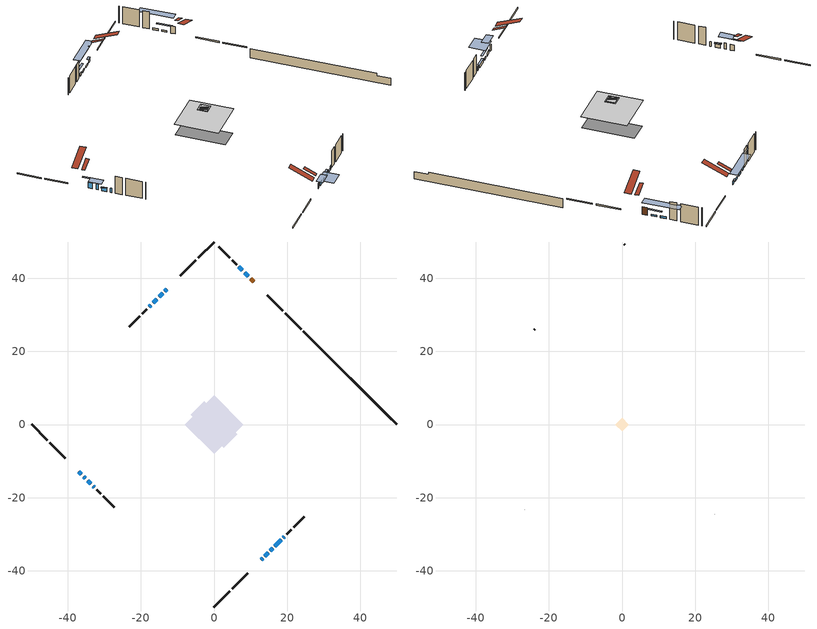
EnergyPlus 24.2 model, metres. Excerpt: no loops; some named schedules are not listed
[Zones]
conditioned space
 floor adiabatic (AdiabaticFloorConstruction): -7.93,0 0,7.93 7.93,0 0,-7.93 z3.21
 floor foundation (Slab1 construction): -6.36,2.64 -2.64,6.36 6.36,-2.64 2.64,-6.36 z-1.8
 wall outside (RimJoist1 construction): 0,-49.88 4.34,-45.54 / -49.88,0 -45.54,-4.34 / 0,49.88 -4.34,45.54 / 23.79,26.09 19.45,30.43 z0.77:1.07
 wall outside (RimJoist2 construction): 5,-44.88 9.19,-40.69 / -44.88,-5 -40.69,-9.19 / -5,44.88 -9.19,40.69 / 18.79,31.09 14.6,35.28 z0.77:1.07
 wall outside (AdiabaticWallConstruction 1): 10.87,39.01 10,39.87 z0.77:2.8
 wall outside (AdiabaticWallConstruction): 9.35,40.53 8.43,41.45 z0.77:1.25; -12.92,36.96 -13.4,36.48 / -17.28,32.6 -17.76,32.12 z0.77:1.69; 12.92,-36.96 13.26,-36.62 / -36.96,-12.92 -36.24,-13.64 z0.77:2.37; 13.91,-35.96 14.78,-35.1 z0.77:1.76; -35.59,-14.29 -35.19,-14.69 z0.77:2.4; 7.78,42.1 6.82,43.05 / -14.06,35.82 -15.01,34.87 / -15.67,34.21 -16.62,33.26 z0.77:1.3; 15.43,-34.45 15.99,-33.89 / 16.65,-33.23 18.31,-31.56 z0.77:1.38; -34.54,-15.34 -33.67,-16.21 z0.77:1.66; -33.02,-16.86 -32.74,-17.14 / 18.97,-30.91 19.25,-30.63 z0.77:1.99
 wall outside (Wall1 construction): 19.9,-29.97 21.1,-28.78 / -32.08,-17.79 -30.89,-18.99 / -18.42,31.46 -19.61,30.27 / 6.17,43.71 4.97,44.9 z0.77:5.65
 wall outside (Wall2 construction): 21.75,-28.13 24.71,-25.17 / -30.23,-19.64 -27.28,-22.6 / -20.27,29.61 -23.23,26.65 / 4.32,45.56 1.36,48.52 z0.77:5.65
 wall foundation (FoundationWall1 construction): 24.45,25.43,-1.8 24.45,25.43,0.77 47.33,2.54,0.77 47.33,2.54,0.17 49.88,0,0.17 49.88,0,-1.8
 window (WindowConstruction): 9.35,40.53 8.43,41.45 z0.77:1.25
 window (WindowConstruction 5): -12.92,36.96 -13.4,36.48 z0.77:1.68
 window (WindowConstruction 6): 12.92,-36.96 13.26,-36.62 z0.77:2.37
 window (WindowConstruction 7): 13.91,-35.96 14.78,-35.1 z0.77:1.76
 window (WindowConstruction 8): -36.96,-12.92 -36.24,-13.63 z0.77:2.37
 window (WindowConstruction 9): -35.59,-14.29 -35.19,-14.69 z0.77:2.39
 window (WindowConstruction 12): 7.78,42.1 6.82,43.05 z0.77:1.3
 window (WindowConstruction 13): -14.06,35.82 -15.01,34.87 z0.77:1.3
 window (WindowConstruction 14): -15.67,34.21 -16.62,33.26 z0.77:1.3
 window (WindowConstruction 1): 15.43,-34.44 15.99,-33.89 z0.77:1.38
 window (WindowConstruction 2): 16.65,-33.23 18.31,-31.56 z0.77:1.38
 window (WindowConstruction 3): -34.54,-15.34 -33.67,-16.2 z0.77:1.66
 window (WindowConstruction 10): -33.02,-16.86 -32.74,-17.14 z0.77:1.99
 window (WindowConstruction 11): 18.97,-30.91 19.25,-30.63 z0.77:1.99
 window (WindowConstruction 4): -17.28,32.6 -17.76,32.12 z0.77:1.68
 door (Door): 10.87,39.01 10.01,39.87 z0.77:2.8
 ceiling adiabatic (AdiabaticFloorConstruction): 0,-7.93 7.93,0 0,7.93 -7.93,0 z3.21
 roof outside (Roof1 construction): 11,-38.88,5.65 6.76,-34.64,8.15 5.61,-35.78,8.15 9.85,-40.03,5.65; -38.88,-11,5.65 -34.64,-6.76,8.15 -35.78,-5.61,8.15 -40.03,-9.85,5.65; -11,38.88,5.65 -6.76,34.64,8.15 -5.61,35.78,8.15 -9.85,40.03,5.65; 12.79,37.09,5.65 8.55,32.84,8.15 9.7,31.7,8.15 13.94,35.94,5.65
attic - vented
 floor to conditioned space (Floor1 construction Reversed): -1.46,0 0,1.46 1.46,0 0,-1.46 z5.65
 floor to conditioned space (Floor2 construction Reversed): -1.8,0 0,1.8 1.8,0 0,-1.8 z5.65
 wall outside (Wall3 construction): 25.37,-24.51 25.41,-24.46 / -26.62,-23.26 -26.57,-23.3 / -23.88,26 -23.93,25.95 / 0.7,49.17 0.66,49.22 z0.77:5.65
 roof outside (Roof2 construction): 12.26,-37.62,5.65 10.03,-35.39,6.96 9.43,-35.99,6.96 11.66,-38.22,5.65; -37.62,-12.26,5.65 -35.39,-10.03,6.96 -35.99,-9.43,6.96 -38.22,-11.66,5.65; -12.26,37.62,5.65 -10.03,35.39,6.96 -9.43,35.99,6.96 -11.66,38.22,5.65; 11.53,38.35,5.65 9.3,36.12,6.96 9.9,35.52,6.96 12.13,37.75,5.65
shading: 7.44,42.44 10.35,39.53 10.64,39.82 7.73,42.73 z2.66; -13.54,36.33 -12.77,37.1 -13.07,37.39 -13.83,36.62 z1.89; 14.25,-35.62 11.92,-37.96 13.11,-39.15 15.44,-36.81 z3.78; 15.77,-34.1 12.92,-36.96 15.72,-39.76 18.57,-36.9 z3.17; -35.25,-14.63 -37.96,-11.92 -38.25,-12.21 -35.54,-14.92 z3.78; -34.19,-15.68 -36.58,-13.29 -37.88,-14.59 -35.49,-16.98 z3.81; 4.1,45.78 10.5,39.38 11.79,40.67 5.4,47.07 z5.15; -17.73,32.15 -11.34,38.54 -12.63,39.83 -19.03,33.44 z5.15; -19.34,30.54 -12.95,36.93 -13.24,37.22 -19.63,30.83 z5.15; 16.99,-32.89 14.44,-35.44 14.73,-35.73 17.28,-33.18 z2.79; 18.46,-31.42 16.5,-33.37 16.79,-33.67 18.75,-31.71 z1.58; -33.53,-16.35 -34.68,-15.2 -34.97,-15.49 -33.82,-16.64 z1.86; -18.76,31.12 -16.28,33.6 -16.57,33.89 -19.05,31.41 z3.1
[Building]
Building 1: Terrain=Suburbs
[Site:Location]
Quebec Intl AP_QC: Latitude {deg}=46.8; Longitude {deg}=-71.38; Time Zone {hr}=-5; Elevation {m}=74; Keep Site Location Information=Yes
[Site:GroundTemperature:Shallow]
0.0108218, -2.24938, -2.43038, -1.3578, 2.94801, 7.23376, 10.9493, 13.303, 13.5029, 11.5886, 7.96783, 3.81355
[Site:WaterMainsTemperature]
Calculation Method=Schedule; Temperature Schedule=mains temperature schedule
[Material] Roughness=Rough; Thermal Absorptance=0.9
Name | Thickness {m} | Conductivity {W/m-K} | Density {kg/m3} | Specific Heat {J/kg-K} | Solar Absorptance | Visible Absorptance
asphalt or fiberglass shingles | 0.00635 | 0.162714 | 1121.4 | 1465.45 | 0.4 | 0.4
ceiling loosefill ins | 0.0846667 | 0.0480833 | 16.02 | 1046.75 | 0.7 | 0.7
ceiling stud and cavity | 0.1397 | 0.0953572 | 65.682 | 1177.47 | 0.7 | 0.7
ceiling stud and cavity 1 | 0.1397 | 0.0934478 | 65.682 | 1177.47 | 0.7 | 0.7
concrete 4.0 in. | 0.1016 | 1.803125 | 2242.8 | 837.4 | 0.7 | 0.7
concrete 8.0 in. | 0.2032 | 1.803125 | 2242.8 | 837.4 | 0.7 | 0.7
door material | 0.04445 | 0.053851 | 512.64 | 1214.23 | 0.7 | 0.7
exterior vertical ins | 0.0477883 | 0.029427 | 32.04 | 1214.23 | 0.7 | 0.7
floor covering | 0.0127 | 0.0433444 | 54.468 | 1339.84 | 0.6 | 0.6
floor rigid ins; wall rigid ins | 0.512978 | 0.029427 | 32.04 | 1214.23 | 0.7 | 0.7
floor stud and cavity | 0.1397 | 1.75129 | 37.0049 | 1207.88 | 0.7 | 0.7
furniture material conditioned space 1 | 0.1524 | 0.115458 | 640.8 | 1214.23 | 0.6 | 0.6
gypsum board | 0.0127 | 0.160291 | 801 | 837.4 | 0.6 | 0.6
gypsum board 1 | 0.0127 | 0.160291 | 801 | 837.4 | 0.7 | 0.7
osb sheathing 0.5 in. | 0.0127 | 0.115458 | 512.64 | 1214.23 | 0.7 | 0.7
osb sheathing 0.75 in. | 0.01905 | 0.115458 | 512.64 | 1214.23 | 0.7 | 0.7
osb sheathing 2.0 in. | 0.0508 | 0.115458 | 512.64 | 1214.23 | 0.7 | 0.7
rim joist rigid ins | 0.051816 | 0.029427 | 32.04 | 1214.23 | 0.7 | 0.7
rim joist stud and cavity | 0.0508 | 0.0292424 | 125.044 | 1163.47 | 0.6 | 0.6
rim joist stud and cavity 1 | 0.0508 | 0.0633259 | 125.044 | 1163.47 | 0.6 | 0.6
roof rigid ins | 0.103632 | 0.029427 | 32.04 | 1214.23 | 0.7 | 0.7
roof stud and cavity | 0.2032 | 0.298579 | 78.34581 | 1123.46 | 0.7 | 0.7
wall stud and cavity | 0.1397 | 0.0896479 | 139.0536 | 1170.24 | 0.7 | 0.7
wall stud and cavity 1 | 0.1397 | 0.0843128 | 139.0536 | 1170.24 | 0.7 | 0.7
wall stud and cavity 2 | 0.0889 | 6.1454 | 50.32683 | 1063.81 | 0.6 | 0.6
wall stud and cavity 3 | 0.0889 | 0.380278 | 52.3479 | 1209.89 | 0.7 | 0.7
wall stud and cavity 4 | 0.0889 | 0.391764 | 83.0341 | 1211.67 | 0.7 | 0.7
wood siding | 0.0254 | 0.102417 | 544.68 | 1172.36 | 0.4 | 0.4
wood siding 1 | 0.00254 | 0.102417 | 544.68 | 1172.36 | 0.4 | 0.4
wood siding 2; wood siding 3; wood siding 4 | 0.0254 | 0.102417 | 544.68 | 1172.36 | 0.7 | 0.7
[WindowMaterial:SimpleGlazingSystem]
Name | U-Factor {W/m2-K} | Solar Heat Gain Coefficient
WindowMaterial | 3.01275 | 0.49
WindowMaterial 1 | 3.00196 | 0.49
WindowMaterial 10 | 3.02297 | 0.48
WindowMaterial 2 | 2.95426 | 0.57
WindowMaterial 3 | 2.98606 | 0.52
WindowMaterial 4 | 3.00934 | 0.5
WindowMaterial 5 | 2.946882 | 0.58
WindowMaterial 6 | 2.93382 | 0.6
WindowMaterial 7 | 2.989467 | 0.53
WindowMaterial 8 | 2.992306 | 0.59
WindowMaterial 9 | 3.04568 | 0.44
[Construction]
AdiabaticFloorConstruction: floor stud and cavity, floor rigid ins, osb sheathing 0.75 in., floor covering
AdiabaticWallConstruction: wood siding 3, wall rigid ins, wall stud and cavity 3, gypsum board
AdiabaticWallConstruction 1: wood siding 4, wall rigid ins, wall stud and cavity 3, gypsum board
Door: door material
Floor1 construction Reversed: gypsum board, ceiling stud and cavity, ceiling loosefill ins
Floor2 construction Reversed: gypsum board, ceiling stud and cavity 1, ceiling loosefill ins
FoundationWall1 construction: concrete 8.0 in., gypsum board 1
furniture construction conditioned space 1: furniture material conditioned space 1
PartitionWallConstruction: gypsum board, wall stud and cavity 4, gypsum board
RimJoist1 construction: wood siding 2, osb sheathing 2.0 in., rim joist stud and cavity
RimJoist2 construction: wood siding 2, rim joist rigid ins, osb sheathing 2.0 in., rim joist stud and cavity 1
Roof1 construction: asphalt or fiberglass shingles, roof rigid ins, osb sheathing 0.75 in., roof stud and cavity, gypsum board
Roof2 construction: asphalt or fiberglass shingles
Slab1 construction: concrete 4.0 in.
Wall1 construction: wood siding, osb sheathing 0.5 in., wall stud and cavity, gypsum board
Wall2 construction: wood siding, osb sheathing 0.5 in., wall stud and cavity 1, gypsum board
Wall3 construction: wood siding 1, wall stud and cavity 2
WindowConstruction: WindowMaterial
WindowConstruction 1; WindowConstruction 2: WindowMaterial 1
WindowConstruction 10: WindowMaterial 8
WindowConstruction 11: WindowMaterial 9
WindowConstruction 12; WindowConstruction 13; WindowConstruction 14: WindowMaterial 10
WindowConstruction 3: WindowMaterial 2
WindowConstruction 4; WindowConstruction 5: WindowMaterial 3
WindowConstruction 6: WindowMaterial 4
WindowConstruction 7: WindowMaterial 5
WindowConstruction 8: WindowMaterial 6
WindowConstruction 9: WindowMaterial 7
[Zone] Multiplier=1; Part of Total Floor Area=Yes
Name | Volume {m3}
attic - vented | 2.26568
conditioned space | 413.1
[Space]
Name | Zone | Volume {m3}
attic - vented 1 | attic - vented | 2.26568
conditioned space 1 | conditioned space | 413.1
[ZoneInfiltration:EffectiveLeakageArea]
infil attic - vented 1: Zone or Space=attic - vented 1; Schedule=Always On Discrete; Effective Air Leakage Area {cm2}=397.661; Stack Coefficient=0.00043048; Wind Coefficient=1.40183e-05
[ZoneMixing]
whole house fan mix: Zone or Space=attic - vented; Schedule=Always On Continuous; Design Flow Rate Calculation Method=Flow/Zone; Design Flow Rate {m3/s}=0; Source Zone or Space=conditioned space
[SurfaceProperty:ExposedFoundationPerimeter]
Slab1: Exposed Perimeter Calculation Method=TotalExposedPerimeter; Total Exposed Perimeter {m}=35.967
[InternalMass] Zone or ZoneList=conditioned space; Space or SpaceList=conditioned space 1
Name | Construction | Surface Area {m2}
furniture mass conditioned space 1 | furniture construction conditioned space 1 | 77.0802
partition wall mass | PartitionWallConstruction | 192.7
[Lights]
interior lighting: Zone or ZoneList or Space or SpaceList=conditioned space 1; Schedule=interior lighting schedule; Design Level Calculation Method=LightingLevel; Lighting Level {W}=343.2; Return Air Fraction=0; Fraction Radiant=0.6; Fraction Visible=0.2; Fraction Replaceable=1
[People]
occupants: Zone or ZoneList or Space or SpaceList=conditioned space 1; Number of People Schedule=occupants schedule; Number of People Calculation Method=People; Number of People=3; Fraction Radiant=0.314171; Sensible Heat Fraction=0.56303; Activity Level Schedule=occupants activity schedule; Carbon Dioxide Generation Rate {m3/s-W}=0; Enable ASHRAE 55 Comfort Warnings=No; Mean Radiant Temperature Calculation Type=EnclosureAveraged
[ElectricEquipment] Zone or ZoneList or Space or SpaceList=conditioned space 1; Design Level Calculation Method=EquipmentLevel
Name | Schedule | Design Level {W} | Fraction Latent | Fraction Radiant | Fraction Lost
clothes dryer | clothes dryer schedule | 140.772 | 0.015 | 0.081 | 0.85
clothes washer | clothes washer schedule | 32.1985 | 0.03 | 0.162 | 0.7
cooking range | cooking range schedule | 215.147 | 0.08 | 0.432 | 0.2
dishwasher | dishwasher schedule | 66.8632 | 0.3 | 0.18 | 0.4
fridge | fridge schedule | 72.9452 | 0 | 0.6 | 0
mech vent house fan | mech vent house fan schedule | 0 | 0 | 0 | 1
mech vent house fan cfis | mech vent house fan cfis schedule | 0 | 0 | 0 | 0
mech vent range fan 0 | mech vent range fan 0 schedule | 57 | 0 | 0 | 1
misc plug loads | misc plug loads schedule | 494.7 | 0.045 | 0.513 | 0.1
whole house fan | Always On Discrete | 0 | 0 | 0 | 1
[OtherEquipment] Zone or ZoneList or Space or SpaceList=conditioned space 1; Design Level Calculation Method=EquipmentLevel
Name | Fuel Type | Schedule | Design Level {W} | Fraction Latent | Fraction Radiant | Fraction Lost
clothes dryer 1 | Electricity | clothes dryer schedule | 0 | 0.015 | 0.081 | 0.85
cooking range 1 | Electricity | cooking range schedule | 0 | 0.08 | 0.432 | 0.2
general water use latent | None | general water use schedule | 62.594 | 1 | 0 | 0
general water use sensible | None | general water use schedule | -61.6891 | 0 | 0.6 | 0
mech vent house fan latent load | None | Always On Discrete | 0 | 1 | 0 | 0
mech vent house fan sensible load | None | Always On Discrete | 0 | 0 | 0 | 0
water heater energy adjustment1 | Electricity | Always On Discrete | 0.01 | 0 | 0 | 1
[ZoneInfiltration:DesignFlowRate] Zone or ZoneList or Space or SpaceList=conditioned space 1; Schedule=Always On Discrete; Design Flow Rate Calculation Method=Flow/Zone; Design Flow Rate {m3/s}=0
infil flow; natural vent flow; whole house fan flow
[ZoneControl:Thermostat]
conditioned space Thermostat: Zone or ZoneList=conditioned space; Control Type Schedule=conditioned space Thermostat Schedule; Control 1=conditioned space temperature setpoint; Temperature Difference Between Cutout And Setpoint {deltaC}=0
[ThermostatSetpoint:DualSetpoint]
conditioned space temperature setpoint: Heating Setpoint Temperature Schedule=heating setpoint; Cooling Setpoint Temperature Schedule=cooling setpoint
[Zone equipment]
conditioned space: electric baseboard
[Foundation:Kiva]
Foundation Kiva 1: Initial Indoor Air Temperature {C}=18; Wall Height Above Grade {m}=0.770016; Wall Depth Below Slab {m}=0.2032; Custom Block Material Name 1=exterior vertical ins; Custom Block Depth 1 {m}=2.57001; Custom Block X Position 1 {m}=0.2159; Custom Block Z Position 1 {m}=0
[Foundation:Kiva:Settings]
Soil Conductivity {W/m-K}=0.849921; Soil Density {kg/m3}=1842.3; Soil Specific Heat {J/kg-K}=418.7; Ground Solar Absorptivity=0.9; Ground Thermal Absorptivity=0.9; Ground Surface Roughness {m}=0.03; Far-Field Width {m}=40; Deep-Ground Boundary Condition=ZeroFlux; Deep-Ground Depth {m}=40; Minimum Cell Dimension {m}=0.2; Maximum Cell Growth Coefficient=3; Simulation Timestep=Timestep
[Exterior:Lights]
exterior lighting: Schedule=exterior lighting schedule; Design Level {W}=75.6
[EnergyManagementSystem:Sensor] Output:Variable or Output:Meter Index Key=conditioned space
Name | Output:Variable or Output:Meter
conditioned_space_clg_unmet_s | Zone Cooling Setpoint Not Met Time
conditioned_space_htg_unmet_s | Zone Heating Setpoint Not Met Time
fridge_tin_s; tin_s; tin_s_1 | Zone Mean Air Temperature
tout_s | Zone Outdoor Air Drybulb Temperature
win_s | Zone Air Humidity Ratio
[Schedule:Constant]
Name | Hourly Value
Always On Continuous; mech vent house fan schedule; mech vent house fan cfis schedule; Always On Discrete | 1
occupants activity schedule | 117.228
fridge schedule | 0
[Schedule:Week:Daily]
interior lighting schedule Week Rule - Jan1-Jan27: interior lighting schedule day, interior lighting schedule day, interior lighting schedule day, interior lighting schedule day, interior lighting schedule day, interior lighting schedule day, interior lighting schedule day, interior lighting schedule default day, interior lighting schedule default day, interior lighting schedule default day, interior lighting schedule default day, interior lighting schedule default day
interior lighting schedule Week Rule - Jan28-Feb3: interior lighting schedule day, interior lighting schedule day, interior lighting schedule day, interior lighting schedule day, interior lighting schedule day 1, interior lighting schedule day 1, interior lighting schedule day 1, interior lighting schedule default day, interior lighting schedule default day, interior lighting schedule default day, interior lighting schedule default day, interior lighting schedule default day
interior lighting schedule Week Rule - Feb4-Feb24: interior lighting schedule day 1, interior lighting schedule day 1, interior lighting schedule day 1, interior lighting schedule day 1, interior lighting schedule day 1, interior lighting schedule day 1, interior lighting schedule day 1, interior lighting schedule default day, interior lighting schedule default day, interior lighting schedule default day, interior lighting schedule default day, interior lighting schedule default day
interior lighting schedule Week Rule - Feb25-Mar3: interior lighting schedule day 1, interior lighting schedule day 1, interior lighting schedule day 1, interior lighting schedule day 1, interior lighting schedule day 2, interior lighting schedule day 2, interior lighting schedule day 2, interior lighting schedule default day, interior lighting schedule default day, interior lighting schedule default day, interior lighting schedule default day, interior lighting schedule default day
interior lighting schedule Week Rule - Mar4-Mar31: interior lighting schedule day 2, interior lighting schedule day 2, interior lighting schedule day 2, interior lighting schedule day 2, interior lighting schedule day 2, interior lighting schedule day 2, interior lighting schedule day 2, interior lighting schedule default day, interior lighting schedule default day, interior lighting schedule default day, interior lighting schedule default day, interior lighting schedule default day
interior lighting schedule Week Rule - Apr1-Apr28: interior lighting schedule day 3, interior lighting schedule day 3, interior lighting schedule day 3, interior lighting schedule day 3, interior lighting schedule day 3, interior lighting schedule day 3, interior lighting schedule day 3, interior lighting schedule default day, interior lighting schedule default day, interior lighting schedule default day, interior lighting schedule default day, interior lighting schedule default day
interior lighting schedule Week Rule - Apr29-May5: interior lighting schedule day 3, interior lighting schedule day 3, interior lighting schedule day 4, interior lighting schedule day 4, interior lighting schedule day 4, interior lighting schedule day 4, interior lighting schedule day 4, interior lighting schedule default day, interior lighting schedule default day, interior lighting schedule default day, interior lighting schedule default day, interior lighting schedule default day
interior lighting schedule Week Rule - May6-May26: interior lighting schedule day 4, interior lighting schedule day 4, interior lighting schedule day 4, interior lighting schedule day 4, interior lighting schedule day 4, interior lighting schedule day 4, interior lighting schedule day 4, interior lighting schedule default day, interior lighting schedule default day, interior lighting schedule default day, interior lighting schedule default day, interior lighting schedule default day
interior lighting schedule Week Rule - May27-Jun2: interior lighting schedule day 4, interior lighting schedule day 4, interior lighting schedule day 4, interior lighting schedule day 4, interior lighting schedule day 4, interior lighting schedule day 5, interior lighting schedule day 5, interior lighting schedule default day, interior lighting schedule default day, interior lighting schedule default day, interior lighting schedule default day, interior lighting schedule default day
interior lighting schedule Week Rule - Jun3-Jun30: interior lighting schedule day 5, interior lighting schedule day 5, interior lighting schedule day 5, interior lighting schedule day 5, interior lighting schedule day 5, interior lighting schedule day 5, interior lighting schedule day 5, interior lighting schedule default day, interior lighting schedule default day, interior lighting schedule default day, interior lighting schedule default day, interior lighting schedule default day
interior lighting schedule Week Rule - Jul1-Jul28: interior lighting schedule day 6, interior lighting schedule day 6, interior lighting schedule day 6, interior lighting schedule day 6, interior lighting schedule day 6, interior lighting schedule day 6, interior lighting schedule day 6, interior lighting schedule default day, interior lighting schedule default day, interior lighting schedule default day, interior lighting schedule default day, interior lighting schedule default day
interior lighting schedule Week Rule - Jul29-Aug4: interior lighting schedule day 6, interior lighting schedule day 6, interior lighting schedule day 6, interior lighting schedule day 7, interior lighting schedule day 7, interior lighting schedule day 7, interior lighting schedule day 7, interior lighting schedule default day, interior lighting schedule default day, interior lighting schedule default day, interior lighting schedule default day, interior lighting schedule default day
interior lighting schedule Week Rule - Aug5-Aug25: interior lighting schedule day 7, interior lighting schedule day 7, interior lighting schedule day 7, interior lighting schedule day 7, interior lighting schedule day 7, interior lighting schedule day 7, interior lighting schedule day 7, interior lighting schedule default day, interior lighting schedule default day, interior lighting schedule default day, interior lighting schedule default day, interior lighting schedule default day
interior lighting schedule Week Rule - Aug26-Sep1: interior lighting schedule day 7, interior lighting schedule day 7, interior lighting schedule day 7, interior lighting schedule day 7, interior lighting schedule day 7, interior lighting schedule day 7, interior lighting schedule day 8, interior lighting schedule default day, interior lighting schedule default day, interior lighting schedule default day, interior lighting schedule default day, interior lighting schedule default day
interior lighting schedule Week Rule - Sep2-Sep29: interior lighting schedule day 8, interior lighting schedule day 8, interior lighting schedule day 8, interior lighting schedule day 8, interior lighting schedule day 8, interior lighting schedule day 8, interior lighting schedule day 8, interior lighting schedule default day, interior lighting schedule default day, interior lighting schedule default day, interior lighting schedule default day, interior lighting schedule default day
interior lighting schedule Week Rule - Sep30-Oct6: interior lighting schedule day 8, interior lighting schedule day 9, interior lighting schedule day 9, interior lighting schedule day 9, interior lighting schedule day 9, interior lighting schedule day 9, interior lighting schedule day 9, interior lighting schedule default day, interior lighting schedule default day, interior lighting schedule default day, interior lighting schedule default day, interior lighting schedule default day
interior lighting schedule Week Rule - Oct7-Oct27: interior lighting schedule day 9, interior lighting schedule day 9, interior lighting schedule day 9, interior lighting schedule day 9, interior lighting schedule day 9, interior lighting schedule day 9, interior lighting schedule day 9, interior lighting schedule default day, interior lighting schedule default day, interior lighting schedule default day, interior lighting schedule default day, interior lighting schedule default day
interior lighting schedule Week Rule - Oct28-Nov3: interior lighting schedule day 9, interior lighting schedule day 9, interior lighting schedule day 9, interior lighting schedule day 9, interior lighting schedule day 10, interior lighting schedule day 10, interior lighting schedule day 10, interior lighting schedule default day, interior lighting schedule default day, interior lighting schedule default day, interior lighting schedule default day, interior lighting schedule default day
interior lighting schedule Week Rule - Nov4-Nov24: interior lighting schedule day 10, interior lighting schedule day 10, interior lighting schedule day 10, interior lighting schedule day 10, interior lighting schedule day 10, interior lighting schedule day 10, interior lighting schedule day 10, interior lighting schedule default day, interior lighting schedule default day, interior lighting schedule default day, interior lighting schedule default day, interior lighting schedule default day
interior lighting schedule Week Rule - Nov25-Dec1: interior lighting schedule day 10, interior lighting schedule day 10, interior lighting schedule day 10, interior lighting schedule day 10, interior lighting schedule day 10, interior lighting schedule day 10, interior lighting schedule day 11, interior lighting schedule default day, interior lighting schedule default day, interior lighting schedule default day, interior lighting schedule default day, interior lighting schedule default day
interior lighting schedule Week Rule - Dec2-Dec31: interior lighting schedule day 11, interior lighting schedule day 11, interior lighting schedule day 11, interior lighting schedule day 11, interior lighting schedule day 11, interior lighting schedule day 11, interior lighting schedule day 11, interior lighting schedule default day, interior lighting schedule default day, interior lighting schedule default day, interior lighting schedule default day, interior lighting schedule default day
occupants schedule Week Rule - Jan1-Dec31: occupants schedule day, occupants schedule day, occupants schedule day, occupants schedule day, occupants schedule day, occupants schedule day, occupants schedule day, occupants schedule default day, occupants schedule default day, occupants schedule default day, occupants schedule default day, occupants schedule default day
clothes dryer schedule Week Rule - Jan1-Dec31: clothes dryer schedule day, clothes dryer schedule day, clothes dryer schedule day, clothes dryer schedule day, clothes dryer schedule day, clothes dryer schedule day, clothes dryer schedule day, clothes dryer schedule default day, clothes dryer schedule default day, clothes dryer schedule default day, clothes dryer schedule default day, clothes dryer schedule default day
clothes washer schedule Week Rule - Jan1-Dec31: clothes washer schedule day, clothes washer schedule day, clothes washer schedule day, clothes washer schedule day, clothes washer schedule day, clothes washer schedule day, clothes washer schedule day, clothes washer schedule default day, clothes washer schedule default day, clothes washer schedule default day, clothes washer schedule default day, clothes washer schedule default day
cooking range schedule Week Rule - Jan1-Dec31: cooking range schedule day, cooking range schedule day, cooking range schedule day, cooking range schedule day, cooking range schedule day, cooking range schedule day, cooking range schedule day, cooking range schedule default day, cooking range schedule default day, cooking range schedule default day, cooking range schedule default day, cooking range schedule default day
dishwasher schedule Week Rule - Jan1-Dec31: dishwasher schedule day, dishwasher schedule day, dishwasher schedule day, dishwasher schedule day, dishwasher schedule day, dishwasher schedule day, dishwasher schedule day, dishwasher schedule default day, dishwasher schedule default day, dishwasher schedule default day, dishwasher schedule default day, dishwasher schedule default day
mech vent range fan 0 schedule Week Rule - Jan1-Dec31: mech vent range fan 0 schedule day, mech vent range fan 0 schedule day, mech vent range fan 0 schedule day, mech vent range fan 0 schedule day, mech vent range fan 0 schedule day, mech vent range fan 0 schedule day, mech vent range fan 0 schedule day, mech vent range fan 0 schedule default day, mech vent range fan 0 schedule default day, mech vent range fan 0 schedule default day, mech vent range fan 0 schedule default day, mech vent range fan 0 schedule default day
misc plug loads schedule Week Rule - Jan1-Dec31: misc plug loads schedule day, misc plug loads schedule day, misc plug loads schedule day, misc plug loads schedule day, misc plug loads schedule day, misc plug loads schedule day, misc plug loads schedule day, misc plug loads schedule default day, misc plug loads schedule default day, misc plug loads schedule default day, misc plug loads schedule default day, misc plug loads schedule default day
general water use schedule Week Rule - Jan1-Dec31: general water use schedule day, general water use schedule day, general water use schedule day, general water use schedule day, general water use schedule day, general water use schedule day, general water use schedule day, general water use schedule default day, general water use schedule default day, general water use schedule default day, general water use schedule default day, general water use schedule default day
exterior lighting schedule Week Rule - Jan1-Jan27: exterior lighting schedule day, exterior lighting schedule day, exterior lighting schedule day, exterior lighting schedule day, exterior lighting schedule day, exterior lighting schedule day, exterior lighting schedule day, exterior lighting schedule default day, exterior lighting schedule default day, exterior lighting schedule default day, exterior lighting schedule default day, exterior lighting schedule default day
exterior lighting schedule Week Rule - Jan28-Feb3: exterior lighting schedule day, exterior lighting schedule day, exterior lighting schedule day, exterior lighting schedule day, exterior lighting schedule day 1, exterior lighting schedule day 1, exterior lighting schedule day 1, exterior lighting schedule default day, exterior lighting schedule default day, exterior lighting schedule default day, exterior lighting schedule default day, exterior lighting schedule default day
exterior lighting schedule Week Rule - Feb4-Feb24: exterior lighting schedule day 1, exterior lighting schedule day 1, exterior lighting schedule day 1, exterior lighting schedule day 1, exterior lighting schedule day 1, exterior lighting schedule day 1, exterior lighting schedule day 1, exterior lighting schedule default day, exterior lighting schedule default day, exterior lighting schedule default day, exterior lighting schedule default day, exterior lighting schedule default day
exterior lighting schedule Week Rule - Feb25-Mar3: exterior lighting schedule day 1, exterior lighting schedule day 1, exterior lighting schedule day 1, exterior lighting schedule day 1, exterior lighting schedule day 2, exterior lighting schedule day 2, exterior lighting schedule day 2, exterior lighting schedule default day, exterior lighting schedule default day, exterior lighting schedule default day, exterior lighting schedule default day, exterior lighting schedule default day
exterior lighting schedule Week Rule - Mar4-Mar31: exterior lighting schedule day 2, exterior lighting schedule day 2, exterior lighting schedule day 2, exterior lighting schedule day 2, exterior lighting schedule day 2, exterior lighting schedule day 2, exterior lighting schedule day 2, exterior lighting schedule default day, exterior lighting schedule default day, exterior lighting schedule default day, exterior lighting schedule default day, exterior lighting schedule default day
exterior lighting schedule Week Rule - Apr1-Apr28: exterior lighting schedule day 3, exterior lighting schedule day 3, exterior lighting schedule day 3, exterior lighting schedule day 3, exterior lighting schedule day 3, exterior lighting schedule day 3, exterior lighting schedule day 3, exterior lighting schedule default day, exterior lighting schedule default day, exterior lighting schedule default day, exterior lighting schedule default day, exterior lighting schedule default day
exterior lighting schedule Week Rule - Apr29-May5: exterior lighting schedule day 3, exterior lighting schedule day 3, exterior lighting schedule day 4, exterior lighting schedule day 4, exterior lighting schedule day 4, exterior lighting schedule day 4, exterior lighting schedule day 4, exterior lighting schedule default day, exterior lighting schedule default day, exterior lighting schedule default day, exterior lighting schedule default day, exterior lighting schedule default day
exterior lighting schedule Week Rule - May6-May26: exterior lighting schedule day 4, exterior lighting schedule day 4, exterior lighting schedule day 4, exterior lighting schedule day 4, exterior lighting schedule day 4, exterior lighting schedule day 4, exterior lighting schedule day 4, exterior lighting schedule default day, exterior lighting schedule default day, exterior lighting schedule default day, exterior lighting schedule default day, exterior lighting schedule default day
exterior lighting schedule Week Rule - May27-Jun2: exterior lighting schedule day 4, exterior lighting schedule day 4, exterior lighting schedule day 4, exterior lighting schedule day 4, exterior lighting schedule day 4, exterior lighting schedule day 5, exterior lighting schedule day 5, exterior lighting schedule default day, exterior lighting schedule default day, exterior lighting schedule default day, exterior lighting schedule default day, exterior lighting schedule default day
exterior lighting schedule Week Rule - Jun3-Jun30: exterior lighting schedule day 5, exterior lighting schedule day 5, exterior lighting schedule day 5, exterior lighting schedule day 5, exterior lighting schedule day 5, exterior lighting schedule day 5, exterior lighting schedule day 5, exterior lighting schedule default day, exterior lighting schedule default day, exterior lighting schedule default day, exterior lighting schedule default day, exterior lighting schedule default day
exterior lighting schedule Week Rule - Jul1-Jul28: exterior lighting schedule day 6, exterior lighting schedule day 6, exterior lighting schedule day 6, exterior lighting schedule day 6, exterior lighting schedule day 6, exterior lighting schedule day 6, exterior lighting schedule day 6, exterior lighting schedule default day, exterior lighting schedule default day, exterior lighting schedule default day, exterior lighting schedule default day, exterior lighting schedule default day
[Schedule:Year]
interior lighting schedule: interior lighting schedule Week Rule - Jan1-Jan27, 1, 1, 1, 27, interior lighting schedule Week Rule - Jan28-Feb3, 1, 28, 2, 3, interior lighting schedule Week Rule - Feb4-Feb24, 2, 4, 2, 24, interior lighting schedule Week Rule - Feb25-Mar3, 2, 25, 3, 3, interior lighting schedule Week Rule - Mar4-Mar31, 3, 4, 3, 31, interior lighting schedule Week Rule - Apr1-Apr28, 4, 1, 4, 28, interior lighting schedule Week Rule - Apr29-May5, 4, 29, 5, 5, interior lighting schedule Week Rule - May6-May26, 5, 6, 5, 26, interior lighting schedule Week Rule - May27-Jun2, 5, 27, 6, 2, interior lighting schedule Week Rule - Jun3-Jun30, 6, 3, 6, 30, interior lighting schedule Week Rule - Jul1-Jul28, 7, 1, 7, 28, interior lighting schedule Week Rule - Jul29-Aug4, 7, 29, 8, 4, interior lighting schedule Week Rule - Aug5-Aug25, 8, 5, 8, 25, interior lighting schedule Week Rule - Aug26-Sep1, 8, 26, 9, 1, interior lighting schedule Week Rule - Sep2-Sep29, 9, 2, 9, 29, interior lighting schedule Week Rule - Sep30-Oct6, 9, 30, 10, 6, interior lighting schedule Week Rule - Oct7-Oct27, 10, 7, 10, 27, interior lighting schedule Week Rule - Oct28-Nov3, 10, 28, 11, 3, interior lighting schedule Week Rule - Nov4-Nov24, 11, 4, 11, 24, interior lighting schedule Week Rule - Nov25-Dec1, 11, 25, 12, 1, interior lighting schedule Week Rule - Dec2-Dec31, 12, 2, 12, 31
occupants schedule: occupants schedule Week Rule - Jan1-Dec31, 1, 1, 12, 31
clothes dryer schedule: clothes dryer schedule Week Rule - Jan1-Dec31, 1, 1, 12, 31
clothes washer schedule: clothes washer schedule Week Rule - Jan1-Dec31, 1, 1, 12, 31
cooking range schedule: cooking range schedule Week Rule - Jan1-Dec31, 1, 1, 12, 31
dishwasher schedule: dishwasher schedule Week Rule - Jan1-Dec31, 1, 1, 12, 31
mech vent range fan 0 schedule: mech vent range fan 0 schedule Week Rule - Jan1-Dec31, 1, 1, 12, 31
misc plug loads schedule: misc plug loads schedule Week Rule - Jan1-Dec31, 1, 1, 12, 31
general water use schedule: general water use schedule Week Rule - Jan1-Dec31, 1, 1, 12, 31
exterior lighting schedule: exterior lighting schedule Week Rule - Jan1-Jan27, 1, 1, 1, 27, exterior lighting schedule Week Rule - Jan28-Feb3, 1, 28, 2, 3, exterior lighting schedule Week Rule - Feb4-Feb24, 2, 4, 2, 24, exterior lighting schedule Week Rule - Feb25-Mar3, 2, 25, 3, 3, exterior lighting schedule Week Rule - Mar4-Mar31, 3, 4, 3, 31, exterior lighting schedule Week Rule - Apr1-Apr28, 4, 1, 4, 28, exterior lighting schedule Week Rule - Apr29-May5, 4, 29, 5, 5, exterior lighting schedule Week Rule - May6-May26, 5, 6, 5, 26, exterior lighting schedule Week Rule - May27-Jun2, 5, 27, 6, 2, exterior lighting schedule Week Rule - Jun3-Jun30, 6, 3, 6, 30, exterior lighting schedule Week Rule - Jul1-Jul28, 7, 1, 7, 28, exterior lighting schedule Week Rule - Jul29-Aug4, 7, 29, 8, 4, exterior lighting schedule Week Rule - Aug5-Aug25, 8, 5, 8, 25, exterior lighting schedule Week Rule - Aug26-Sep1, 8, 26, 9, 1, exterior lighting schedule Week Rule - Sep2-Sep29, 9, 2, 9, 29, exterior lighting schedule Week Rule - Sep30-Oct6, 9, 30, 10, 6, exterior lighting schedule Week Rule - Oct7-Oct27, 10, 7, 10, 27, exterior lighting schedule Week Rule - Oct28-Nov3, 10, 28, 11, 3, exterior lighting schedule Week Rule - Nov4-Nov24, 11, 4, 11, 24, exterior lighting schedule Week Rule - Nov25-Dec1, 11, 25, 12, 1, exterior lighting schedule Week Rule - Dec2-Dec31, 12, 2, 12, 31
[Schedule:Compact]
conditioned space Thermostat Schedule: Through: 12/31, For: AllDays, Until: 24:00, 4
mains temperature schedule: Through: 01/01, For: AllDays, Until: 24:00, 5.175, Through: 01/02, For: AllDays, Until: 24:00, 5.10167, Through: 01/03, For: AllDays, Until: 24:00, 5.02889, Through: 01/04, For: AllDays, Until: 24:00, 4.95778, Through: 01/05, For: AllDays, Until: 24:00, 4.88778, Through: 01/06, For: AllDays, Until: 24:00, 4.81833, Through: 01/07, For: AllDays, Until: 24:00, 4.75056, Through: 01/08, For: AllDays, Until: 24:00, 4.68389, Through: 01/09, For: AllDays, Until: 24:00, 4.61833, Through: 01/10, For: AllDays, Until: 24:00, 4.55389, Through: 01/11, For: AllDays, Until: 24:00, 4.49056, Through: 01/12, For: AllDays, Until: 24:00, 4.42889, Through: 01/13, For: AllDays, Until: 24:00, 4.36778, Through: 01/14, For: AllDays, Until: 24:00, 4.30889, Through: 01/15, For: AllDays, Until: 24:00, 4.25056, Through: 01/16, For: AllDays, Until: 24:00, 4.19389, Through: 01/17, For: AllDays, Until: 24:00, 4.13833, Through: 01/18, For: AllDays, Until: 24:00, 4.08444, Through: 01/19, For: AllDays, Until: 24:00, 4.03167, Through: 01/20, For: AllDays, Until: 24:00, 3.98056, Through: 01/21, For: AllDays, Until: 24:00, 3.93056, Through: 01/22, For: AllDays, Until: 24:00, 3.88222, Through: 01/23, For: AllDays, Until: 24:00, 3.835, Through: 01/24, For: AllDays, Until: 24:00, 3.78944, Through: 01/25, For: AllDays, Until: 24:00, 3.74556, Through: 01/26, For: AllDays, Until: 24:00, 3.70278, Through: 01/27, For: AllDays, Until: 24:00, 3.66167, Through: 01/28, For: AllDays, Until: 24:00, 3.62167, Through: 01/29, For: AllDays, Until: 24:00, 3.58389, Through: 01/30, For: AllDays, Until: 24:00, 3.54722, Through: 01/31, For: AllDays, Until: 24:00, 3.51167, Through: 02/01, For: AllDays, Until: 24:00, 3.47833, Through: 02/02, For: AllDays, Until: 24:00, 3.44611, Through: 02/03, For: AllDays, Until: 24:00, 3.41556, Through: 02/04, For: AllDays, Until: 24:00, 3.38667, Through: 02/05, For: AllDays, Until: 24:00, 3.35944, Through: 02/06, For: AllDays, Until: 24:00, 3.33389, Through: 02/07, For: AllDays, Until: 24:00, 3.30944, Through: 02/08, For: AllDays, Until: 24:00, 3.28667, Through: 02/09, For: AllDays, Until: 24:00, 3.26611, Through: 02/10, For: AllDays, Until: 24:00, 3.24667, Through: 02/11, For: AllDays, Until: 24:00, 3.22889, Through: 02/12, For: AllDays, Until: 24:00, 3.21278, Through: 02/13, For: AllDays, Until: 24:00, 3.19833, Through: 02/14, For: AllDays, Until: 24:00, 3.18556, Through: 02/15, For: AllDays, Until: 24:00, 3.17389, Through: 02/16, For: AllDays, Until: 24:00, 3.16444, Through: 02/17, For: AllDays, Until: 24:00, 3.15667, Through: 02/18, For: AllDays, Until: 24:00, 3.15056, Through: 02/19, For: AllDays, Until: 24:00, 3.14556, Through: 02/20, For: AllDays, Until: 24:00, 3.14278, Through: 02/21, For: AllDays, Until: 24:00, 3.14111, Through: 02/22, For: AllDays, Until: 24:00, 3.14167, Through: 02/23, For: AllDays, Until: 24:00, 3.14333, Through: 02/24, For: AllDays, Until: 24:00, 3.14722, Through: 02/25, For: AllDays, Until: 24:00, 3.15222, Through: 02/26, For: AllDays, Until: 24:00, 3.15944, Through: 02/27, For: AllDays, Until: 24:00, 3.16778, Through: 02/28, For: AllDays, Until: 24:00, 3.17778, Through: 03/01, For: AllDays, Until: 24:00, 3.18944, Through: 03/02, For: AllDays, Until: 24:00, 3.20333, Through: 03/03, For: AllDays, Until: 24:00, 3.21833, Through: 03/04, For: AllDays, Until: 24:00, 3.235, Through: 03/05, For: AllDays, Until: 24:00, 3.25333, Through: 03/06, For: AllDays, Until: 24:00, 3.27333, Through: 03/07, For: AllDays, Until: 24:00, 3.29444, Through: 03/08, For: AllDays, Until: 24:00, 3.31778, Through: 03/09, For: AllDays, Until: 24:00, 3.34222, Through: 03/10, For: AllDays, Until: 24:00, 3.36889, Through: 03/11, For: AllDays, Until: 24:00, 3.39667, Through: 03/12, For: AllDays, Until: 24:00, 3.42611, Through: 03/13, For: AllDays, Until: 24:00, 3.45722, Through: 03/14, For: AllDays, Until: 24:00, 3.49, Through: 03/15, For: AllDays, Until: 24:00, 3.52389, Through: 03/16, For: AllDays, Until: 24:00, 3.55944, Through: 03/17, For: AllDays, Until: 24:00, 3.59667, Through: 03/18, For: AllDays, Until: 24:00, 3.63556, Through: 03/19, For: AllDays, Until: 24:00, 3.67556, Through: 03/20, For: AllDays, Until: 24:00, 3.71722, Through: 03/21, For: AllDays, Until: 24:00, 3.76056, Through: 03/22, For: AllDays, Until: 24:00, 3.80556, Through: 03/23, For: AllDays, Until: 24:00, 3.85111, Through: 03/24, For: AllDays, Until: 24:00, 3.89889, Through: 03/25, For: AllDays, Until: 24:00, 3.94778, Through: 03/26, For: AllDays, Until: 24:00, 3.99833, Through: 03/27, For: AllDays, Until: 24:00, 4.05, Through: 03/28, For: AllDays, Until: 24:00, 4.10333, Through: 03/29, For: AllDays, Until: 24:00, 4.15778, Through: 03/30, For: AllDays, Until: 24:00, 4.21333, Through: 03/31, For: AllDays, Until: 24:00, 4.27056, Through: 04/01, For: AllDays, Until: 24:00, 4.32944, Through: 04/02, For: AllDays, Until: 24:00, 4.38889, Through: 04/03, For: AllDays, Until: 24:00, 4.45, Through: 04/04, For: AllDays, Until: 24:00, 4.51222, Through: 04/05, For: AllDays, Until: 24:00, 4.57611, Through: 04/06, For: AllDays, Until: 24:00, 4.64056, Through: 04/07, For: AllDays, Until: 24:00, 4.70667, Through: 04/08, For: AllDays, Until: 24:00, 4.77389, Through: 04/09, For: AllDays, Until: 24:00, 4.84222, Through: 04/10, For: AllDays, Until: 24:00, 4.91167, Through: 04/11, For: AllDays, Until: 24:00, 4.98278, Through: 04/12, For: AllDays, Until: 24:00, 5.05444, Through: 04/13, For: AllDays, Until: 24:00, 5.12722, Through: 04/14, For: AllDays, Until: 24:00, 5.20111, Through: 04/15, For: AllDays, Until: 24:00, 5.27611, Through: 04/16, For: AllDays, Until: 24:00, 5.35167, Through: 04/17, For: AllDays, Until: 24:00, 5.42889, Through: 04/18, For: AllDays, Until: 24:00, 5.50667, Through: 04/19, For: AllDays, Until: 24:00, 5.58556, Through: 04/20, For: AllDays, Until: 24:00, 5.665, Through: 04/21, For: AllDays, Until: 24:00, 5.74611, Through: 04/22, For: AllDays, Until: 24:00, 5.82722, Through: 04/23, For: AllDays, Until: 24:00, 5.91, Through: 04/24, For: AllDays, Until: 24:00, 5.99278, Through: 04/25, For: AllDays, Until: 24:00, 6.07722, Through: 04/26, For: AllDays, Until: 24:00, 6.16167, Through: 04/27, For: AllDays, Until: 24:00, 6.24722, Through: 04/28, For: AllDays, Until: 24:00, 6.33389, Through: 04/29, For: AllDays, Until: 24:00, 6.42056, Through: 04/30, For: AllDays, Until: 24:00, 6.50833, Through: 05/01, For: AllDays, Until: 24:00, 6.59667, Through: 05/02, For: AllDays, Until: 24:00, 6.68556, Through: 05/03, For: AllDays, Until: 24:00, 6.775, Through: 05/04, For: AllDays, Until: 24:00, 6.86556, Through: 05/05, For: AllDays, Until: 24:00, 6.95611, Through: 05/06, For: AllDays, Until: 24:00, 7.04722, Through: 05/07, For: AllDays, Until: 24:00, 7.13889, Through: 05/08, For: AllDays, Until: 24:00, 7.23111, Through: 05/09, For: AllDays, Until: 24:00, 7.32333, Through: 05/10, For: AllDays, Until: 24:00, 7.41667, Through: 05/11, For: AllDays, Until: 24:00, 7.51, Through: 05/12, For: AllDays, Until: 24:00, 7.60389, Through: 05/13, For: AllDays, Until: 24:00, 7.69778, Through: 05/14, For: AllDays, Until: 24:00, 7.79222, Through: 05/15, For: AllDays, Until: 24:00, 7.88667, Through: 05/16, For: AllDays, Until: 24:00, 7.98167, Through: 05/17, For: AllDays, Until: 24:00, 8.07667, Through: 05/18, For: AllDays, Until: 24:00, 8.17167, Through: 05/19, For: AllDays, Until: 24:00, 8.26722, Through: 05/20, For: AllDays, Until: 24:00, 8.36278, Through: 05/21, For: AllDays, Until: 24:00, 8.45833, Through: 05/22, For: AllDays, Until: 24:00, 8.55444, Through: 05/23, For: AllDays, Until: 24:00, 8.65, Through: 05/24, For: AllDays, Until: 24:00, 8.74611, Through: 05/25, For: AllDays, Until: 24:00, 8.84167, Through: 05/26, For: AllDays, Until: 24:00, 8.93722, Through: 05/27, For: AllDays, Until: 24:00, 9.03333, Through: 05/28, For: AllDays, Until: 24:00, 9.12889, Through: 05/29, For: AllDays, Until: 24:00, 9.22389, Through: 05/30, For: AllDays, Until: 24:00, 9.31944, Through: 05/31, For: AllDays, Until: 24:00, 9.41444, Through: 06/01, For: AllDays, Until: 24:00, 9.50944, Through: 06/02, For: AllDays, Until: 24:00, 9.60389, Through: 06/03, For: AllDays, Until: 24:00, 9.69833, Through: 06/04, For: AllDays, Until: 24:00, 9.79278, Through: 06/05, For: AllDays, Until: 24:00, 9.88667, Through: 06/06, For: AllDays, Until: 24:00, 9.98, Through: 06/07, For: AllDays, Until: 24:00, 10.0728, Through: 06/08, For: AllDays, Until: 24:00, 10.1656, Through: 06/09, For: AllDays, Until: 24:00, 10.2578, Through: 06/10, For: AllDays, Until: 24:00, 10.3494, Through: 06/11, For: AllDays, Until: 24:00, 10.4411, Through: 06/12, For: AllDays, Until: 24:00, 10.5317, Through: 06/13, For: AllDays, Until: 24:00, 10.6222, Through: 06/14, For: AllDays, Until: 24:00, 10.7117, Through: 06/15, For: AllDays, Until: 24:00, 10.8006, Through: 06/16, For: AllDays, Until: 24:00, 10.8889, Through: 06/17, For: AllDays, Until: 24:00, 10.9772, Through: 06/18, For: AllDays, Until: 24:00, 11.0639, Through: 06/19, For: AllDays, Until: 24:00, 11.1506, Through: 06/20, For: AllDays, Until: 24:00, 11.2361, Through: 06/21, For: AllDays, Until: 24:00, 11.3211, Through: 06/22, For: AllDays, Until: 24:00, 11.4056, Through: 06/23, For: AllDays, Until: 24:00, 11.4889, Through: 06/24, For: AllDays, Until: 24:00, 11.5711, Through: 06/25, For: AllDays, Until: 24:00, 11.6533, Through: 06/26, For: AllDays, Until: 24:00, 11.7339, Through: 06/27, For: AllDays, Until: 24:00, 11.8139, Through: 06/28, For: AllDays, Until: 24:00, 11.8928, Through: 06/29, For: AllDays, Until: 24:00, 11.9711, Through: 06/30, For: AllDays, Until: 24:00, 12.0483, Through: 07/01, For: AllDays, Until: 24:00, 12.1244, Through: 07/02, For: AllDays, Until: 24:00, 12.1994, Through: 07/03, For: AllDays, Until: 24:00, 12.2733, Through: 07/04, For: AllDays, Until: 24:00, 12.3467, Through: 07/05, For: AllDays, Until: 24:00, 12.4183, Through: 07/06, For: AllDays, Until: 24:00, 12.4894, Through: 07/07, For: AllDays, Until: 24:00, 12.5589, Through: 07/08, For: AllDays, Until: 24:00, 12.6278, Through: 07/09, For: AllDays, Until: 24:00, 12.695, Through: 07/10, For: AllDays, Until: 24:00, 12.7617, Through: 07/11, For: AllDays, Until: 24:00, 12.8267, Through: 07/12, For: AllDays, Until: 24:00, 12.8906, Through: 07/13, For: AllDays, Until: 24:00, 12.9528, Through: 07/14, For: AllDays, Until: 24:00, 13.0144, Through: 07/15, For: AllDays, Until: 24:00, 13.0744, Through: 07/16, For: AllDays, Until: 24:00, 13.1333, Through: 07/17, For: AllDays, Until: 24:00, 13.1906, Through: 07/18, For: AllDays, Until: 24:00, 13.2467, Through: 07/19, For: AllDays, Until: 24:00, 13.3017, Through: 07/20, For: AllDays, Until: 24:00, 13.355, Through: 07/21, For: AllDays, Until: 24:00, 13.4072, Through: 07/22, For: AllDays, Until: 24:00, 13.4578, Through: 07/23, For: AllDays, Until: 24:00, 13.5067, Through: 07/24, For: AllDays, Until: 24:00, 13.5544, Through: 07/25, For: AllDays, Until: 24:00, 13.6011, Through: 07/26, For: AllDays, Until: 24:00, 13.6461, Through: 07/27, For: AllDays, Until: 24:00, 13.6894, Through: 07/28, For: AllDays, Until: 24:00, 13.7317, Through: 07/29, For: AllDays, Until: 24:00, 13.7722, Through: 07/30, For: AllDays, Until: 24:00, 13.8111, Through: 07/31, For: AllDays, Until: 24:00, 13.8489, Through: 08/01, For: AllDays, Until: 24:00, 13.8844, Through: 08/02, For: AllDays, Until: 24:00, 13.9189, Through: 08/03, For: AllDays, Until: 24:00, 13.9522, Through: 08/04, For: AllDays, Until: 24:00, 13.9833, Through: 08/05, For: AllDays, Until: 24:00, 14.0133, Through: 08/06, For: AllDays, Until: 24:00, 14.0411, Through: 08/07, For: AllDays, Until: 24:00, 14.0678, Through: 08/08, For: AllDays, Until: 24:00, 14.0933, Through: 08/09, For: AllDays, Until: 24:00, 14.1167, Through: 08/10, For: AllDays, Until: 24:00, 14.1383, Through: 08/11, For: AllDays, Until: 24:00, 14.1589, Through: 08/12, For: AllDays, Until: 24:00, 14.1772, Through: 08/13, For: AllDays, Until: 24:00, 14.1944, Through: 08/14, For: AllDays, Until: 24:00, 14.21, Through: 08/15, For: AllDays, Until: 24:00, 14.2233, Through: 08/16, For: AllDays, Until: 24:00, 14.2356, Through: 08/17, For: AllDays, Until: 24:00, 14.2461, Through: 08/18, For: AllDays, Until: 24:00, 14.255, Through: 08/19, For: AllDays, Until: 24:00, 14.2622, Through: 08/20, For: AllDays, Until: 24:00, 14.2678, Through: 08/21, For: AllDays, Until: 24:00, 14.2717, Through: 08/22, For: AllDays, Until: 24:00, 14.2739, Through: 08/23, For: AllDays, Until: 24:00, 14.2744, Through: 08/24, For: AllDays, Until: 24:00, 14.2733, Through: 08/25, For: AllDays, Until: 24:00, 14.2711, Through: 08/26, For: AllDays, Until: 24:00, 14.2667, Through: 08/27, For: AllDays, Until: 24:00, 14.2606, Through: 08/28, For: AllDays, Until: 24:00, 14.2528, Through: 08/29, For: AllDays, Until: 24:00, 14.2439, Through: 08/30, For: AllDays, Until: 24:00, 14.2328, Through: 08/31, For: AllDays, Until: 24:00, 14.2206, Through: 09/01, For: AllDays, Until: 24:00, 14.2061, Through: 09/02, For: AllDays, Until: 24:00, 14.1906, Through: 09/03, For: AllDays, Until: 24:00, 14.1728, Through: 09/04, For: AllDays, Until: 24:00, 14.1539, Through: 09/05, For: AllDays, Until: 24:00, 14.1333, Through: 09/06, For: AllDays, Until: 24:00, 14.1111, Through: 09/07, For: AllDays, Until: 24:00, 14.0872, Through: 09/08, For: AllDays, Until: 24:00, 14.0617, Through: 09/09, For: AllDays, Until: 24:00, 14.035, Through: 09/10, For: AllDays, Until: 24:00, 14.0061, Through: 09/11, For: AllDays, Until: 24:00, 13.9761, Through: 09/12, For: AllDays, Until: 24:00, 13.9444, Through: 09/13, For: AllDays, Until: 24:00, 13.9111, Through: 09/14, For: AllDays, Until: 24:00, 13.8761, Through: 09/15, For: AllDays, Until: 24:00, 13.84, Through: 09/16, For: AllDays, Until: 24:00, 13.8022, Through: 09/17, For: AllDays, Until: 24:00, 13.7628, Through: 09/18, For: AllDays, Until: 24:00, 13.7217, Through: 09/19, For: AllDays, Until: 24:00, 13.6794, Through: 09/20, For: AllDays, Until: 24:00, 13.6356, Through: 09/21, For: AllDays, Until: 24:00, 13.59, Through: 09/22, For: AllDays, Until: 24:00, 13.5433, Through: 09/23, For: AllDays, Until: 24:00, 13.4956, Through: 09/24, For: AllDays, Until: 24:00, 13.4456, Through: 09/25, For: AllDays, Until: 24:00, 13.395, Through: 09/26, For: AllDays, Until: 24:00, 13.3422, Through: 09/27, For: AllDays, Until: 24:00, 13.2883, Through: 09/28, For: AllDays, Until: 24:00, 13.2333, Through: 09/29, For: AllDays, Until: 24:00, 13.1772, Through: 09/30, For: AllDays, Until: 24:00, 13.1194, Through: 10/01, For: AllDays, Until: 24:00, 13.06, Through: 10/02, For: AllDays, Until: 24:00, 13, Through: 10/03, For: AllDays, Until: 24:00, 12.9383, Through: 10/04, For: AllDays, Until: 24:00, 12.8756, Through: 10/05, For: AllDays, Until: 24:00, 12.8111, Through: 10/06, For: AllDays, Until: 24:00, 12.7456, Through: 10/07, For: AllDays, Until: 24:00, 12.6794, Through: 10/08, For: AllDays, Until: 24:00, 12.6117, Through: 10/09, For: AllDays, Until: 24:00, 12.5428, Through: 10/10, For: AllDays, Until: 24:00, 12.4728, Through: 10/11, For: AllDays, Until: 24:00, 12.4017, Through: 10/12, For: AllDays, Until: 24:00, 12.3294, Through: 10/13, For: AllDays, Until: 24:00, 12.2561, Through: 10/14, For: AllDays, Until: 24:00, 12.1817, Through: 10/15, For: AllDays, Until: 24:00, 12.1061, Through: 10/16, For: AllDays, Until: 24:00, 12.03, Through: 10/17, For: AllDays, Until: 24:00, 11.9528, Through: 10/18, For: AllDays, Until: 24:00, 11.8744, Through: 10/19, For: AllDays, Until: 24:00, 11.795, Through: 10/20, For: AllDays, Until: 24:00, 11.715, Through: 10/21, For: AllDays, Until: 24:00, 11.6339, Through: 10/22, For: AllDays, Until: 24:00, 11.5517, Through: 10/23, For: AllDays, Until: 24:00, 11.4689, Through: 10/24, For: AllDays, Until: 24:00, 11.3856, Through: 10/25, For: AllDays, Until: 24:00, 11.3011, Through: 10/26, For: AllDays, Until: 24:00, 11.2161, Through: 10/27, For: AllDays, Until: 24:00, 11.13, Through: 10/28, For: AllDays, Until: 24:00, 11.0433, Through: 10/29, For: AllDays, Until: 24:00, 10.9561, Through: 10/30, For: AllDays, Until: 24:00, 10.8683, Through: 10/31, For: AllDays, Until: 24:00, 10.7794, Through: 11/01, For: AllDays, Until: 24:00, 10.6906, Through: 11/02, For: AllDays, Until: 24:00, 10.6006, Through: 11/03, For: AllDays, Until: 24:00, 10.51, Through: 11/04, For: AllDays, Until: 24:00, 10.4194, Through: 11/05, For: AllDays, Until: 24:00, 10.3278, Through: 11/06, For: AllDays, Until: 24:00, 10.2361, Through: 11/07, For: AllDays, Until: 24:00, 10.1439, Through: 11/08, For: AllDays, Until: 24:00, 10.0511, Through: 11/09, For: AllDays, Until: 24:00, 9.95778, Through: 11/10, For: AllDays, Until: 24:00, 9.86444, Through: 11/11, For: AllDays, Until: 24:00, 9.77056, Through: 11/12, For: AllDays, Until: 24:00, 9.67611, Through: 11/13, For: AllDays, Until: 24:00, 9.58167, Through: 11/14, For: AllDays, Until: 24:00, 9.48722, Through: 11/15, For: AllDays, Until: 24:00, 9.39222, Through: 11/16, For: AllDays, Until: 24:00, 9.29667, Through: 11/17, For: AllDays, Until: 24:00, 9.20167, Through: 11/18, For: AllDays, Until: 24:00, 9.10611, Through: 11/19, For: AllDays, Until: 24:00, 9.01056, Through: 11/20, For: AllDays, Until: 24:00, 8.915, Through: 11/21, For: AllDays, Until: 24:00, 8.81889, Through: 11/22, For: AllDays, Until: 24:00, 8.72333, Through: 11/23, For: AllDays, Until: 24:00, 8.62722, Through: 11/24, For: AllDays, Until: 24:00, 8.53167, Through: 11/25, For: AllDays, Until: 24:00, 8.43611, Through: 11/26, For: AllDays, Until: 24:00, 8.34, Through: 11/27, For: AllDays, Until: 24:00, 8.245, Through: 11/28, For: AllDays, Until: 24:00, 8.14944, Through: 11/29, For: AllDays, Until: 24:00, 8.05389, Through: 11/30, For: AllDays, Until: 24:00, 7.95889, Through: 12/01, For: AllDays, Until: 24:00, 7.86444, Through: 12/02, For: AllDays, Until: 24:00, 7.76944, Through: 12/03, For: AllDays, Until: 24:00, 7.67556, Through: 12/04, For: AllDays, Until: 24:00, 7.58167, Through: 12/05, For: AllDays, Until: 24:00, 7.48778, Through: 12/06, For: AllDays, Until: 24:00, 7.39444, Through: 12/07, For: AllDays, Until: 24:00, 7.30167, Through: 12/08, For: AllDays, Until: 24:00, 7.20889, Through: 12/09, For: AllDays, Until: 24:00, 7.11722, Through: 12/10, For: AllDays, Until: 24:00, 7.02556, Through: 12/11, For: AllDays, Until: 24:00, 6.93444, Through: 12/12, For: AllDays, Until: 24:00, 6.84389, Through: 12/13, For: AllDays, Until: 24:00, 6.75389, Through: 12/14, For: AllDays, Until: 24:00, 6.66444, Through: 12/15, For: AllDays, Until: 24:00, 6.57556, Through: 12/16, For: AllDays, Until: 24:00, 6.48778, Through: 12/17, For: AllDays, Until: 24:00, 6.4, Through: 12/18, For: AllDays, Until: 24:00, 6.31333, Through: 12/19, For: AllDays, Until: 24:00, 6.22722, Through: 12/20, For: AllDays, Until: 24:00, 6.14167, Through: 12/21, For: AllDays, Until: 24:00, 6.05722, Through: 12/22, For: AllDays, Until: 24:00, 5.97333, Through: 12/23, For: AllDays, Until: 24:00, 5.89, Through: 12/24, For: AllDays, Until: 24:00, 5.80778, Through: 12/25, For: AllDays, Until: 24:00, 5.72667, Through: 12/26, For: AllDays, Until: 24:00, 5.64611, Through: 12/27, For: AllDays, Until: 24:00, 5.56667, Through: 12/28, For: AllDays, Until: 24:00, 5.48833, Through: 12/29, For: AllDays, Until: 24:00, 5.41056, Through: 12/30, For: AllDays, Until: 24:00, 5.33389, Through: 12/31, For: AllDays, Until: 24:00, 5.25778
